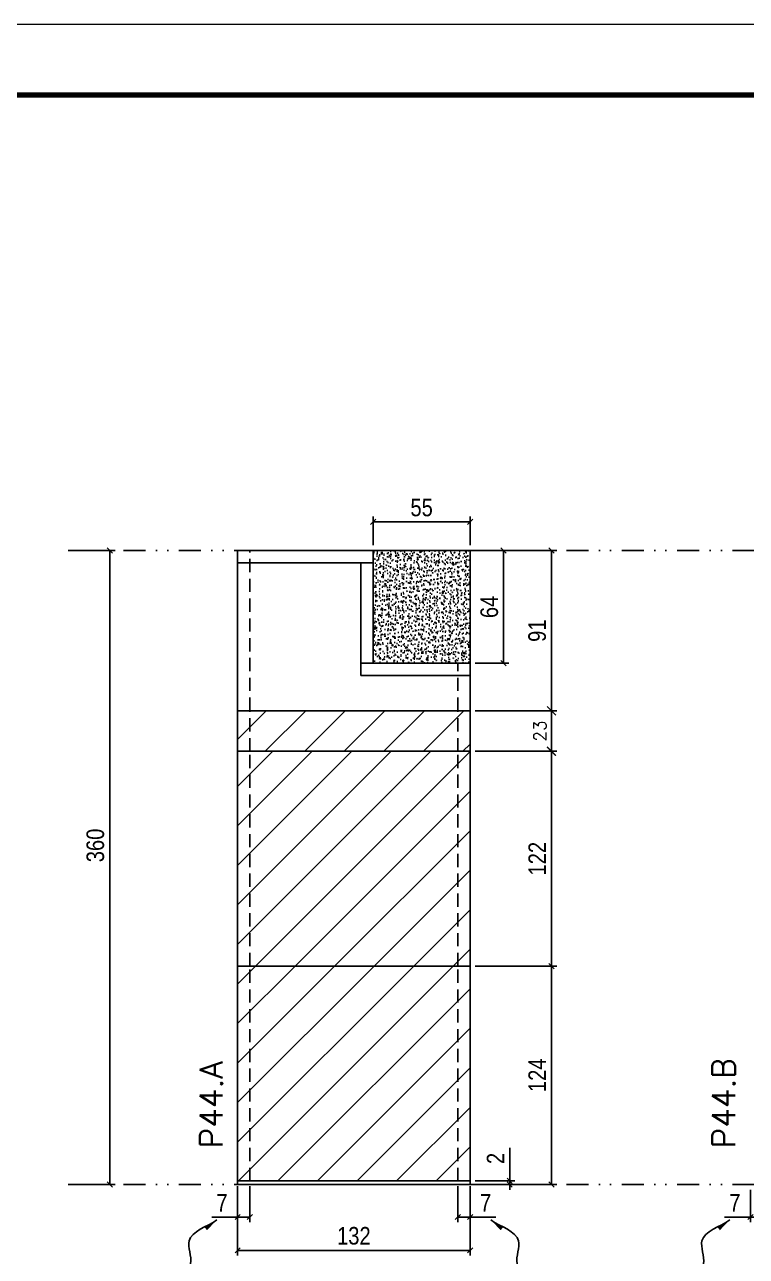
# Model space of a CAD drawing. Extents: x 2949 to 9203, y -16089 to 12527.
# Drawn here: x 8127 to 8537, y 8381 to 9081 of the extents above; entities that cross this region are included whole.
import ezdxf

# ---------------------------------------------------------------- set-up
doc = ezdxf.new("R2010")
doc.units = 0
for name, pattern in [('DASHED', [0.75, 0.5, -0.25]), ('DIVIDE2', [0.625, 0.25, -0.125, 0, -0.125, 0, -0.125]), ('HIDDEN', [0.375, 0.25, -0.125])]:
    doc.linetypes.add(name, pattern=pattern)
for name, color, linetype in [('COTA', 241, 'Continuous'), ('cotas', 4, 'Continuous'), ('Nível', 160, 'Continuous'), ('Painéis', 200, 'Continuous'), ('SARR_2.2x7', 40, 'Continuous'), ('Sarrafo de Pressão', 42, 'HIDDEN')]:
    doc.layers.add(name, color=color, linetype=linetype)
for name, color, linetype, lineweight in [('Folhas', 255, 'Continuous', 9), ('Hachura', 251, 'Continuous', 9), ('SARRAFO DE PRESSAO', 251, 'DASHED', 9), ('Texto Seção', 7, 'Continuous', 15)]:
    doc.layers.add(name, color=color, linetype=linetype, lineweight=lineweight)
doc.styles.add('COTA TECNICA', font='techl___.ttf', dxfattribs={"height": 10})
doc.styles.add('COTA TECNICA-50', font='techl___.ttf', dxfattribs={"height": 10})
doc.styles.add('REGUA-120', font='ROMANS.shx', dxfattribs={"height": 15})
doc.styles.add('ROMANS', font='romans.shx')
doc.styles.get("Standard").update_dxf_attribs({"font": 'arial.ttf'})
doc.dimstyles.new('COTA PAINEL-50', dxfattribs={"dimtxt": 10, "dimasz": 3, "dimexe": 3, "dimexo": 3, "dimgap": 3, "dimtad": 1, "dimdec": 1, "dimzin": 12, "dimdsep": 46, "dimtxsty": 'COTA TECNICA-50', "dimblk1": 'OBLIQUE', "dimblk2": 'OBLIQUE', "dimsah": 1, "dimcen": 0.9, "dimclrd": 4, "dimclre": 4, "dimclrt": 240, "dimadec": 1, "dimazin": 3, "dimtfac": 1, "dimtdec": 1, "dimtmove": 0, "dimatfit": 3, "dimfxl": 1, "dimtolj": 1, "dimtzin": 12, "dimarcsym": 0})
doc.dimstyles.new('Cota Paínel', dxfattribs={"dimtxt": 7, "dimasz": 5, "dimexe": 3, "dimexo": 3, "dimgap": 3, "dimtad": 1, "dimdec": 1, "dimzin": 12, "dimdsep": 46, "dimtxsty": 'ROMANS', "dimblk": 'ARCHTICK', "dimcen": 0, "dimclrd": 4, "dimclre": 4, "dimclrt": 1, "dimadec": 1, "dimazin": 3, "dimtfac": 1, "dimtdec": 1, "dimtmove": 0, "dimatfit": 3, "dimldrblk": 'OBLIQUE', "dimfxl": 1, "dimtolj": 1, "dimtzin": 12, "dimarcsym": 0})
doc.dimstyles.new('PAINEL', dxfattribs={"dimtxt": 10, "dimasz": 3, "dimexe": 3, "dimexo": 3, "dimgap": 3, "dimtad": 1, "dimdec": 1, "dimzin": 12, "dimdsep": 46, "dimtxsty": 'COTA TECNICA', "dimblk1": 'OBLIQUE', "dimblk2": 'OBLIQUE', "dimsah": 1, "dimcen": 0.9, "dimclrd": 4, "dimclre": 4, "dimclrt": 240, "dimadec": 1, "dimazin": 3, "dimtfac": 1, "dimtdec": 1, "dimtmove": 0, "dimatfit": 3, "dimfxl": 1, "dimtolj": 1, "dimtzin": 12, "dimarcsym": 0})
doc.dimstyles.get("Standard").update_dxf_attribs({"dimtxt": 0.18, "dimasz": 0.18, "dimexe": 0.18, "dimexo": 0.0625, "dimgap": 0.09, "dimtad": 0, "dimtih": 1, "dimtoh": 1, "dimdec": 4, "dimzin": 0, "dimdsep": 46, "dimtxsty": 'Standard', "dimcen": 0.09, "dimadec": 0, "dimazin": 0, "dimtfac": 1, "dimtdec": 4, "dimtofl": 0, "dimtmove": 0, "dimatfit": 3, "dimfxl": 1, "dimtolj": 1, "dimtzin": 0, "dimarcsym": 0})
pattern_1 = [(45, (-126071.967, -22713.47), (-11.2253202, 11.2253202), [])]

# ---------------------------------------------------------------- blocks, each defined once
blk = doc.blocks.new('9999999999')
at = {"layer": 'Folhas'}
blk.add_lwpolyline([(98138.98, 34190.21), (99623.98, 34190.21), (99623.98, 35240.21), (98138.98, 35240.21)], close=True, dxfattribs=at)
at = {"layer": 'Folhas', "color": 30, "const_width": 3}
blk.add_lwpolyline([(98213.98, 34230.21), (99583.98, 34230.21), (99583.98, 35200.21), (98213.98, 35200.21)], close=True, dxfattribs=at)
blk = doc.blocks.new('_Oblique')
at = {"color": 0, "linetype": 'ByBlock', "lineweight": -2}
blk.add_line((-0.5, -0.5), (0.5, 0.5), dxfattribs=at)
blk = doc.blocks.new('*D463')
at = {"layer": 'COTA', "color": 4, "lineweight": -2, "transparency": 16777216}
for p, q in [((8539.81, 8419.29), (8539.81, 8400.78)), ((8546.81, 8421.29), (8546.81, 8400.78)), ((8539.81, 8403.78), (8525.08, 8403.78)), ((8546.81, 8403.78), (8539.81, 8403.78))]:
    blk.add_line(p, q, dxfattribs=at)
at = {"layer": 'Defpoints', "color": 0, "transparency": 16777216}
for p in [(8546.81, 8424.29), (8539.81, 8422.29), (8539.81, 8403.78)]:
    blk.add_point(p, dxfattribs=at)
at = {"layer": 'COTA', "color": 4, "lineweight": -2, "transparency": 16777216, "xscale": 3, "yscale": 3, "zscale": 3, "rotation": 180}
blk.add_blockref('_Oblique', (8539.81, 8403.78), dxfattribs=at)
at = {"layer": 'COTA', "color": 4, "lineweight": -2, "transparency": 16777216, "xscale": 3, "yscale": 3, "zscale": 3}
blk.add_blockref('_Oblique', (8546.81, 8403.78), dxfattribs=at)
at = {"layer": 'COTA', "color": 240, "transparency": 16777216, "insert": (8530.95, 8411.86), "char_height": 10, "attachment_point": 5, "style": 'COTA TECNICA-50'}
blk.add_mtext('\\A1;7', dxfattribs=at)
blk = doc.blocks.new('*D489')
at = {"layer": 'cotas', "color": 4, "linetype": 'ByBlock', "lineweight": -2, "transparency": 16777216}
for p, q in [((8155.19, 8782.29), (8178.91, 8782.29)), ((8175.91, 8782.29), (8175.91, 8422.29)), ((8155.19, 8422.29), (8178.91, 8422.29))]:
    blk.add_line(p, q, dxfattribs=at)
at = {"layer": 'Defpoints', "color": 0, "linetype": 'ByBlock', "transparency": 16777216}
for p in [(8152.19, 8782.29), (8152.19, 8422.29), (8175.91, 8422.29)]:
    blk.add_point(p, dxfattribs=at)
at = {"layer": 'cotas', "color": 4, "linetype": 'ByBlock', "lineweight": -2, "transparency": 16777216, "xscale": 3, "yscale": 3, "zscale": 3}
for p, rotation in [((8175.91, 8782.29), 90), ((8175.91, 8422.29), 270)]:
    blk.add_blockref('_Oblique', p, dxfattribs=dict(at, rotation=rotation))
at = {"layer": 'cotas', "color": 240, "linetype": 'ByBlock', "transparency": 16777216, "insert": (8167.69, 8614.82), "char_height": 10, "attachment_point": 5, "rotation": 90, "style": 'COTA TECNICA'}
blk.add_mtext('\\A1;360', dxfattribs=at)
blk = doc.blocks.new('*D470')
at = {"layer": 'COTA', "color": 4, "lineweight": -2, "transparency": 16777216}
for p, q in [((8248.49, 8421.29), (8248.49, 8381.84)), ((8380.49, 8421.29), (8380.49, 8381.84)), ((8248.49, 8384.84), (8380.49, 8384.84))]:
    blk.add_line(p, q, dxfattribs=at)
at = {"layer": 'Defpoints', "color": 0, "transparency": 16777216}
for p in [(8248.49, 8424.29), (8380.49, 8424.29), (8380.49, 8384.84)]:
    blk.add_point(p, dxfattribs=at)
at = {"layer": 'COTA', "color": 4, "lineweight": -2, "transparency": 16777216, "xscale": 3, "yscale": 3, "zscale": 3, "rotation": 180}
blk.add_blockref('_Oblique', (8248.49, 8384.84), dxfattribs=at)
at = {"layer": 'COTA', "color": 4, "lineweight": -2, "transparency": 16777216, "xscale": 3, "yscale": 3, "zscale": 3}
blk.add_blockref('_Oblique', (8380.49, 8384.84), dxfattribs=at)
at = {"layer": 'COTA', "color": 240, "transparency": 16777216, "insert": (8314.49, 8393.06), "char_height": 10, "attachment_point": 5, "style": 'COTA TECNICA'}
blk.add_mtext('\\A1;132', dxfattribs=at)
blk = doc.blocks.new('*D471')
at = {"layer": 'COTA', "color": 4, "lineweight": -2, "transparency": 16777216}
for p, q in [((8248.49, 8419.29), (8248.49, 8400.78)), ((8255.49, 8421.29), (8255.49, 8400.78)), ((8248.49, 8403.78), (8233.75, 8403.78)), ((8255.49, 8403.78), (8248.49, 8403.78))]:
    blk.add_line(p, q, dxfattribs=at)
at = {"layer": 'Defpoints', "color": 0, "transparency": 16777216}
for p in [(8255.49, 8424.29), (8248.49, 8422.29), (8248.49, 8403.78)]:
    blk.add_point(p, dxfattribs=at)
at = {"layer": 'COTA', "color": 4, "lineweight": -2, "transparency": 16777216, "xscale": 3, "yscale": 3, "zscale": 3, "rotation": 180}
blk.add_blockref('_Oblique', (8248.49, 8403.78), dxfattribs=at)
at = {"layer": 'COTA', "color": 4, "lineweight": -2, "transparency": 16777216, "xscale": 3, "yscale": 3, "zscale": 3}
blk.add_blockref('_Oblique', (8255.49, 8403.78), dxfattribs=at)
at = {"layer": 'COTA', "color": 240, "transparency": 16777216, "insert": (8239.62, 8411.86), "char_height": 10, "attachment_point": 5, "style": 'COTA TECNICA-50'}
blk.add_mtext('\\A1;7', dxfattribs=at)
blk = doc.blocks.new('*D472')
at = {"layer": 'COTA', "color": 4, "lineweight": -2, "transparency": 16777216}
for p, q in [((8373.49, 8421.29), (8373.49, 8400.78)), ((8380.49, 8419.29), (8380.49, 8400.78)), ((8373.49, 8403.78), (8380.49, 8403.78)), ((8380.49, 8403.78), (8395.22, 8403.78))]:
    blk.add_line(p, q, dxfattribs=at)
at = {"layer": 'Defpoints', "color": 0, "transparency": 16777216}
for p in [(8373.49, 8424.29), (8380.49, 8422.29), (8380.49, 8403.78)]:
    blk.add_point(p, dxfattribs=at)
at = {"layer": 'COTA', "color": 4, "lineweight": -2, "transparency": 16777216, "xscale": 3, "yscale": 3, "zscale": 3, "rotation": 180}
blk.add_blockref('_Oblique', (8373.49, 8403.78), dxfattribs=at)
at = {"layer": 'COTA', "color": 4, "lineweight": -2, "transparency": 16777216, "xscale": 3, "yscale": 3, "zscale": 3}
blk.add_blockref('_Oblique', (8380.49, 8403.78), dxfattribs=at)
at = {"layer": 'COTA', "color": 240, "transparency": 16777216, "insert": (8389.35, 8411.86), "char_height": 10, "attachment_point": 5, "style": 'COTA TECNICA-50'}
blk.add_mtext('\\A1;7', dxfattribs=at)
blk = doc.blocks.new('*D473')
at = {"layer": 'COTA', "color": 4, "lineweight": -2, "transparency": 16777216}
for p, q in [((8383.49, 8546.29), (8429.72, 8546.29)), ((8426.72, 8422.29), (8426.72, 8546.29)), ((8383.49, 8422.29), (8429.72, 8422.29))]:
    blk.add_line(p, q, dxfattribs=at)
at = {"layer": 'Defpoints', "color": 0, "transparency": 16777216}
for p in [(8380.49, 8546.29), (8426.72, 8546.29), (8380.49, 8422.29)]:
    blk.add_point(p, dxfattribs=at)
at = {"layer": 'COTA', "color": 4, "lineweight": -2, "transparency": 16777216, "xscale": 3, "yscale": 3, "zscale": 3}
for p, rotation in [((8426.72, 8546.29), 90), ((8426.72, 8422.29), 270)]:
    blk.add_blockref('_Oblique', p, dxfattribs=dict(at, rotation=rotation))
at = {"layer": 'COTA', "color": 240, "transparency": 16777216, "insert": (8418.65, 8484.29), "char_height": 10, "attachment_point": 5, "rotation": 90, "style": 'COTA TECNICA-50'}
blk.add_mtext('\\A1;124', dxfattribs=at)
blk = doc.blocks.new('*D474')
at = {"layer": 'COTA', "color": 4, "lineweight": -2, "transparency": 16777216}
for p, q in [((8403.01, 8424.29), (8403.01, 8443.09)), ((8383.49, 8424.29), (8406.01, 8424.29)), ((8403.01, 8422.29), (8403.01, 8424.29)), ((8383.49, 8422.29), (8406.01, 8422.29)), ((8403.01, 8422.29), (8403.01, 8419.29))]:
    blk.add_line(p, q, dxfattribs=at)
at = {"layer": 'Defpoints', "color": 0, "transparency": 16777216}
for p in [(8380.49, 8424.29), (8380.49, 8422.29), (8403.01, 8422.29)]:
    blk.add_point(p, dxfattribs=at)
at = {"layer": 'COTA', "color": 4, "lineweight": -2, "transparency": 16777216, "xscale": 3, "yscale": 3, "zscale": 3}
for p, rotation in [((8403.01, 8424.29), 270), ((8403.01, 8422.29), 90)]:
    blk.add_blockref('_Oblique', p, dxfattribs=dict(at, rotation=rotation))
at = {"layer": 'COTA', "color": 240, "transparency": 16777216, "insert": (8395.01, 8437.04), "char_height": 10, "attachment_point": 5, "rotation": 90, "style": 'COTA TECNICA-50'}
blk.add_mtext('\\A1;2', dxfattribs=at)
blk = doc.blocks.new('*D492')
at = {"layer": 'COTA', "color": 4, "linetype": 'ByBlock', "lineweight": -2, "transparency": 16777216}
for p, q in [((8383.49, 8668.29), (8429.72, 8668.29)), ((8426.72, 8668.29), (8426.72, 8546.29)), ((8383.49, 8546.29), (8429.72, 8546.29))]:
    blk.add_line(p, q, dxfattribs=at)
at = {"layer": 'Defpoints', "color": 0, "linetype": 'ByBlock', "transparency": 16777216}
for p in [(8380.49, 8668.29), (8380.49, 8546.29), (8426.72, 8546.29)]:
    blk.add_point(p, dxfattribs=at)
at = {"layer": 'COTA', "color": 4, "linetype": 'ByBlock', "lineweight": -2, "transparency": 16777216, "xscale": 3, "yscale": 3, "zscale": 3}
for p, rotation in [((8426.72, 8668.29), 90), ((8426.72, 8546.29), 270)]:
    blk.add_blockref('_Oblique', p, dxfattribs=dict(at, rotation=rotation))
at = {"layer": 'COTA', "color": 240, "linetype": 'ByBlock', "transparency": 16777216, "insert": (8418.67, 8607.29), "char_height": 10, "attachment_point": 5, "rotation": 90, "style": 'COTA TECNICA'}
blk.add_mtext('\\A1;122', dxfattribs=at)
blk = doc.blocks.new('_ArchTick')
at = {"color": 0, "linetype": 'ByBlock', "const_width": 0.15}
blk.add_lwpolyline([(-0.5, -0.5), (0.5, 0.5)], dxfattribs=at)
blk = doc.blocks.new('*D478')
at = {"layer": 'COTA', "color": 4, "lineweight": -2, "transparency": 16777216}
for p, q in [((8383.49, 8691.29), (8429.72, 8691.29)), ((8426.72, 8668.29), (8426.72, 8691.29)), ((8383.49, 8668.29), (8429.72, 8668.29))]:
    blk.add_line(p, q, dxfattribs=at)
at = {"layer": 'Defpoints', "color": 0, "transparency": 16777216}
for p in [(8380.49, 8691.29), (8426.72, 8691.29), (8380.49, 8668.29)]:
    blk.add_point(p, dxfattribs=at)
at = {"layer": 'COTA', "color": 4, "lineweight": -2, "transparency": 16777216, "xscale": 5, "yscale": 5, "zscale": 5}
for p, rotation in [((8426.72, 8691.29), 90), ((8426.72, 8668.29), 270)]:
    blk.add_blockref('_ArchTick', p, dxfattribs=dict(at, rotation=rotation))
at = {"layer": 'COTA', "color": 1, "transparency": 16777216, "insert": (8420.22, 8679.79), "char_height": 7, "attachment_point": 5, "rotation": 90, "style": 'ROMANS'}
blk.add_mtext('\\A1;23', dxfattribs=at)
blk = doc.blocks.new('*D3123')
at = {"layer": 'COTA', "color": 4, "lineweight": -2, "transparency": 16777216}
for p, q in [((8328.49, 8782.29), (8429.72, 8782.29)), ((8426.72, 8782.29), (8426.72, 8691.29)), ((8383.49, 8691.29), (8429.72, 8691.29))]:
    blk.add_line(p, q, dxfattribs=at)
at = {"layer": 'Defpoints', "color": 0, "transparency": 16777216}
for p in [(8325.49, 8782.29), (8380.49, 8691.29), (8426.72, 8691.29)]:
    blk.add_point(p, dxfattribs=at)
at = {"layer": 'COTA', "color": 4, "lineweight": -2, "transparency": 16777216, "xscale": 3, "yscale": 3, "zscale": 3}
for p, rotation in [((8426.72, 8782.29), 90), ((8426.72, 8691.29), 270)]:
    blk.add_blockref('_Oblique', p, dxfattribs=dict(at, rotation=rotation))
at = {"layer": 'COTA', "color": 240, "transparency": 16777216, "insert": (8418.64, 8736.79), "char_height": 10, "attachment_point": 5, "rotation": 90, "style": 'COTA TECNICA-50'}
blk.add_mtext('\\A1;91', dxfattribs=at)
blk = doc.blocks.new('*D3124')
at = {"layer": 'COTA', "color": 4, "lineweight": -2, "transparency": 16777216}
for p, q in [((8383.49, 8782.29), (8402.57, 8782.29)), ((8399.57, 8782.29), (8399.57, 8718.29)), ((8383.49, 8718.29), (8402.57, 8718.29))]:
    blk.add_line(p, q, dxfattribs=at)
at = {"layer": 'Defpoints', "color": 0, "transparency": 16777216}
for p in [(8380.49, 8782.29), (8380.49, 8718.29), (8399.57, 8718.29)]:
    blk.add_point(p, dxfattribs=at)
at = {"layer": 'COTA', "color": 4, "lineweight": -2, "transparency": 16777216, "xscale": 3, "yscale": 3, "zscale": 3}
for p, rotation in [((8399.57, 8782.29), 90), ((8399.57, 8718.29), 270)]:
    blk.add_blockref('_Oblique', p, dxfattribs=dict(at, rotation=rotation))
at = {"layer": 'COTA', "color": 240, "transparency": 16777216, "insert": (8391.46, 8750.29), "char_height": 10, "attachment_point": 5, "rotation": 90, "style": 'COTA TECNICA-50'}
blk.add_mtext('\\A1;64', dxfattribs=at)
blk = doc.blocks.new('*D3125')
at = {"layer": 'COTA', "color": 4, "lineweight": -2, "transparency": 16777216}
for p, q in [((8325.49, 8785.29), (8325.49, 8801.6)), ((8380.49, 8785.29), (8380.49, 8801.6)), ((8325.49, 8798.6), (8380.49, 8798.6))]:
    blk.add_line(p, q, dxfattribs=at)
at = {"layer": 'Defpoints', "color": 0, "transparency": 16777216}
for p in [(8380.49, 8798.6), (8325.49, 8782.29), (8380.49, 8782.29)]:
    blk.add_point(p, dxfattribs=at)
at = {"layer": 'COTA', "color": 4, "lineweight": -2, "transparency": 16777216, "xscale": 3, "yscale": 3, "zscale": 3, "rotation": 180}
blk.add_blockref('_Oblique', (8325.49, 8798.6), dxfattribs=at)
at = {"layer": 'COTA', "color": 4, "lineweight": -2, "transparency": 16777216, "xscale": 3, "yscale": 3, "zscale": 3}
blk.add_blockref('_Oblique', (8380.49, 8798.6), dxfattribs=at)
at = {"layer": 'COTA', "color": 240, "transparency": 16777216, "insert": (8352.99, 8806.71), "char_height": 10, "attachment_point": 5, "style": 'COTA TECNICA-50'}
blk.add_mtext('\\A1;55', dxfattribs=at)

msp = doc.modelspace()

# ---------------------------------------------------------------- hatches: boundary and pattern name
at = {"layer": 'COTA', "linetype": 'ByBlock'}
h = msp.add_hatch(dxfattribs=at)
h.set_pattern_fill('AR-CONC', color=256, scale=0.03)
h.paths.add_polyline_path([(8325.49, 8718.29), (8380.49, 8718.29), (8380.49, 8782.29), (8325.49, 8782.29)])
at = {"layer": 'Hachura', "linetype": 'ByBlock'}
h = msp.add_hatch(dxfattribs=at)
h.set_pattern_fill('ANSI31', color=256, scale=5)
h.paths.add_polyline_path([(8380.49, 8691.29), (8248.49, 8691.29), (8248.49, 8668.29), (8380.49, 8668.29)])
h = msp.add_hatch(dxfattribs=at)
h.set_pattern_fill('ANSI31', color=256, scale=5)
h.set_pattern_definition(pattern_1)
h.paths.add_polyline_path([(8380.49, 8668.29), (8248.49, 8668.29), (8248.49, 8546.29), (8380.49, 8546.29)])
h = msp.add_hatch(dxfattribs=at)
h.set_pattern_fill('ANSI31', color=256, scale=5)
h.set_pattern_definition(pattern_1)
h.paths.add_polyline_path([(8380.49, 8546.29), (8248.49, 8546.29), (8248.49, 8424.29), (8380.49, 8424.29)])

# ---------------------------------------------------------------- linework, layer by layer
at = {"layer": 'COTA', "linetype": 'ByBlock'}
for p, q in [((8380.49, 8782.29), (8325.49, 8782.29)), ((8380.49, 8718.29), (8380.49, 8782.29))]:
    msp.add_line(p, q, dxfattribs=at)
at = {"layer": 'Nível', "color": 4, "linetype": 'DIVIDE2', "ltscale": 50}
for p, q in [((8152.19, 8782.29), (9162.53, 8782.29)), ((8152.19, 8422.29), (9162.53, 8422.29))]:
    msp.add_line(p, q, dxfattribs=at)
at = {"layer": 'Painéis'}
for p, q in [((8248.49, 8691.29), (8248.49, 8782.29)), ((8248.49, 8782.29), (8325.49, 8782.29)), ((8325.49, 8718.29), (8325.49, 8782.29)), ((8325.49, 8718.29), (8380.49, 8718.29)), ((8380.49, 8691.29), (8380.49, 8718.29)), ((8380.49, 8691.29), (8248.49, 8691.29)), ((8248.49, 8691.29), (8248.49, 8546.29)), ((8380.49, 8546.29), (8380.49, 8691.29)), ((8380.49, 8668.29), (8248.49, 8668.29)), ((8248.49, 8546.29), (8380.49, 8546.29))]:
    msp.add_line(p, q, dxfattribs=at)
for points in [[(8248.49, 8424.29), (8380.49, 8424.29), (8380.49, 8546.29), (8248.49, 8546.29)], [(8248.49, 8424.29), (8380.49, 8424.29), (8380.49, 8422.29), (8248.49, 8422.29)]]:
    msp.add_lwpolyline(points, close=True, dxfattribs=at)
at = {"layer": 'SARR_2.2x7'}
for p, q in [((8248.49, 8775.29), (8325.49, 8775.29)), ((8318.49, 8718.29), (8318.49, 8775.29)), ((8325.49, 8718.29), (8318.49, 8718.29)), ((8318.49, 8718.29), (8318.49, 8711.29)), ((8318.49, 8711.29), (8380.49, 8711.29))]:
    msp.add_line(p, q, dxfattribs=at)
at = {"layer": 'Sarrafo de Pressão', "ltscale": 30}
for p, q in [((8255.49, 8691.29), (8255.49, 8782.29)), ((8373.49, 8691.29), (8373.49, 8718.29)), ((8255.49, 8668.29), (8255.49, 8691.29)), ((8373.49, 8668.29), (8373.49, 8691.29)), ((8255.49, 8546.29), (8255.49, 8668.29)), ((8373.49, 8546.29), (8373.49, 8668.29)), ((8255.49, 8424.29), (8255.49, 8546.29)), ((8373.49, 8424.29), (8373.49, 8546.29))]:
    msp.add_line(p, q, dxfattribs=at)

# ---------------------------------------------------------------- block references
at = {"layer": 'SARRAFO DE PRESSAO', "color": 6, "linetype": 'ByBlock'}
msp.add_blockref('9999999999', (-90421.44, -26159.2), dxfattribs=at)

# ---------------------------------------------------------------- texts
at = {"layer": 'Texto Seção', "char_height": 13, "width": 285.3299, "attachment_point": 7, "rotation": 90, "style": 'REGUA-120'}
for s, insert in [('P44.A', (8239.94, 8442.76)), ('P44.B', (8531.01, 8442.76))]:
    msp.add_mtext(s, dxfattribs=dict(at, insert=insert))

# ---------------------------------------------------------------- dimensions: what is measured, and where the dimension line sits
at = {"layer": 'COTA'}
for base, p1, p2, picture, middle in [((8380.49, 8798.6), (8325.49, 8782.29), (8380.49, 8782.29), '*D3125', (8352.99, 8806.71)), ((8380.49, 8403.78), (8373.49, 8424.29), (8380.49, 8422.29), '*D472', (8389.35, 8411.86))]:
    dim = msp.add_linear_dim(base=base, p1=p1, p2=p2, dimstyle='COTA PAINEL-50', dxfattribs=at)
    dim.commit()
    dim.dimension.update_dxf_attribs({"geometry": picture, "text_midpoint": middle})
for base, p1, p2, angle, dimstyle, picture, middle in [((8426.72, 8691.29), (8325.49, 8782.29), (8380.49, 8691.29), 90, 'COTA PAINEL-50', '*D3123', (8418.64, 8736.79)), ((8399.57, 8718.29), (8380.49, 8782.29), (8380.49, 8718.29), 90, 'COTA PAINEL-50', '*D3124', (8391.46, 8750.29)), ((8426.72, 8691.29), (8380.49, 8668.29), (8380.49, 8691.29), 90, 'Cota Paínel', '*D478', (8420.22, 8679.79)), ((8426.72, 8546.29), (8380.49, 8422.29), (8380.49, 8546.29), 90, 'COTA PAINEL-50', '*D473', (8418.65, 8484.29)), ((8248.49, 8403.78), (8255.49, 8424.29), (8248.49, 8422.29), 180, 'COTA PAINEL-50', '*D471', (8239.62, 8411.86)), ((8539.81, 8403.78), (8546.81, 8424.29), (8539.81, 8422.29), 180, 'COTA PAINEL-50', '*D463', (8530.95, 8411.86))]:
    dim = msp.add_linear_dim(base=base, p1=p1, p2=p2, angle=angle, dimstyle=dimstyle, dxfattribs=at)
    dim.commit()
    dim.dimension.update_dxf_attribs({"geometry": picture, "text_midpoint": middle})
at = {"layer": 'COTA', "linetype": 'ByBlock'}
dim = msp.add_linear_dim(base=(8426.72, 8546.29), p1=(8380.49, 8668.29), p2=(8380.49, 8546.29), angle=90, dimstyle='PAINEL', dxfattribs=at)
dim.commit()
dim.dimension.update_dxf_attribs({"geometry": '*D492', "text_midpoint": (8418.67, 8607.29)})
at = {"layer": 'COTA'}
dim = msp.add_linear_dim(base=(8403.01, 8422.29), p1=(8380.49, 8424.29), p2=(8380.49, 8422.29), angle=90, dimstyle='COTA PAINEL-50', dxfattribs=at)
dim.commit()
dim.dimension.update_dxf_attribs({"geometry": '*D474', "text_midpoint": (8403.01, 8437.04), "dimtype": 160})
dim = msp.add_linear_dim(base=(8380.49, 8384.84), p1=(8248.49, 8424.29), p2=(8380.49, 8424.29), dimstyle='PAINEL', override={"dimarcsym": 2}, dxfattribs=at)
dim.commit()
dim.dimension.update_dxf_attribs({"geometry": '*D470', "text_midpoint": (8314.49, 8393.06)})
at = {"layer": 'cotas', "linetype": 'ByBlock'}
dim = msp.add_linear_dim(base=(8175.91, 8422.29), p1=(8152.19, 8782.29), p2=(8152.19, 8422.29), angle=90, dimstyle='PAINEL', dxfattribs=at)
dim.commit()
dim.dimension.update_dxf_attribs({"geometry": '*D489', "text_midpoint": (8175.91, 8614.82), "dimtype": 160})

# ---------------------------------------------------------------- leaders
at = {"layer": 'COTA', "path_type": 1}
for points in [[(8236.66, 8402.11), (8220.87, 8390.28), (8221.8, 8377.27), (8216.24, 8367.49)], [(8392.31, 8402.11), (8408.1, 8390.28), (8407.17, 8377.27), (8412.73, 8367.49)], [(8527.99, 8402.11), (8512.2, 8390.28), (8513.13, 8377.27), (8507.57, 8367.49)]]:
    msp.add_leader(points, dimstyle='Standard', override={"dimasz": 8}, dxfattribs=at)

doc.saveas('drawing.dxf')
